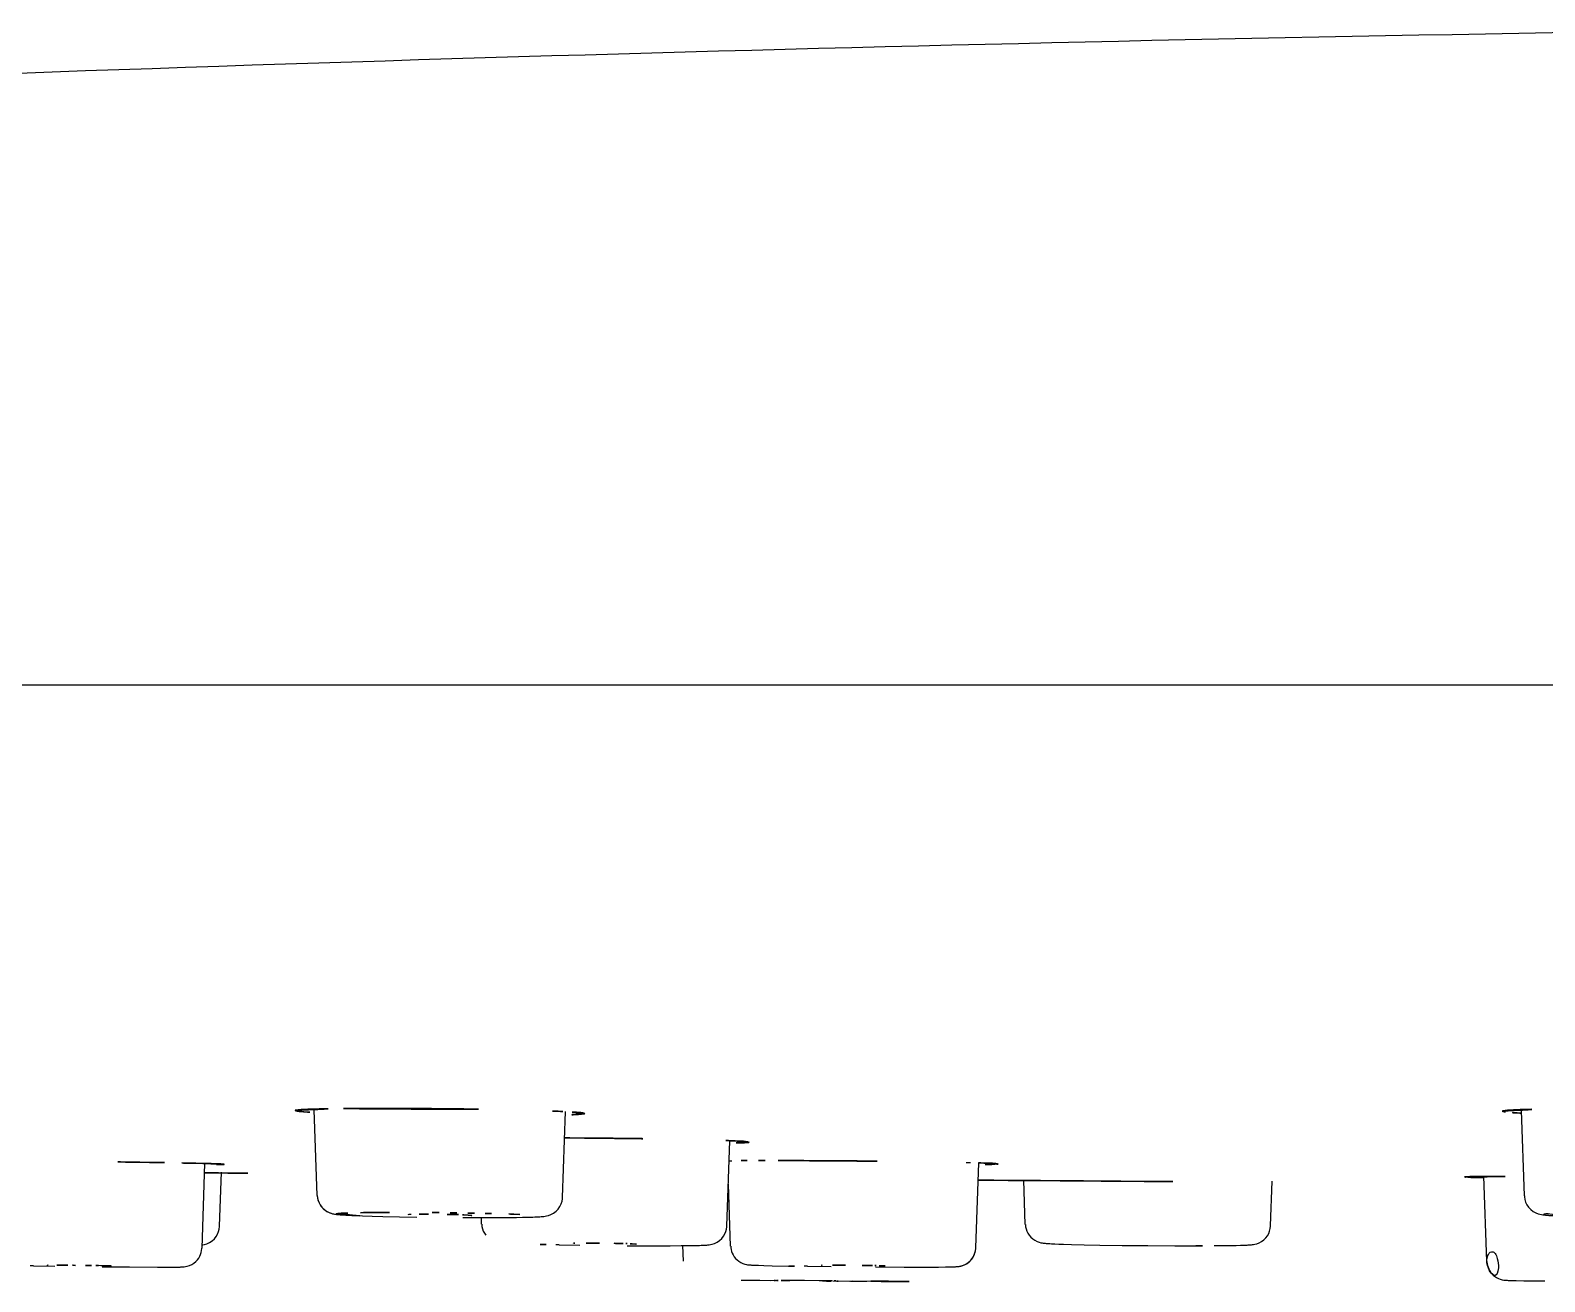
# Model space of a CAD drawing. Extents: x 16296660632 to 16296676033, y -37409619871 to -37409617369.
# Drawn here: x 16296675518.89 to 16296675542.43, y -37409617488.9 to -37409617469.45 of the extents above; entities that cross this region are included whole.
import ezdxf

# ---------------------------------------------------------------- set-up
doc = ezdxf.new("R2010")
doc.units = 0
doc.header["$LTSCALE"] = 10
doc.header["$MEASUREMENT"] = 0
doc.layers.get('0').update_dxf_attribs({"linetype": 'CONTINUOUS'})

msp = doc.modelspace()

# ---------------------------------------------------------------- linework, layer by layer
at = {"color": 7, "linetype": 'Continuous'}
for p, q in [((16296675677.86886, -37409617479.627632), (16296675449.416691, -37409617479.627632)), ((16296675523.34981, -37409617487.557953), (16296675523.303419, -37409617486.229622)), ((16296675527.163071, -37409617487.590233), (16296675527.20969, -37409617486.255402)), ((16296675542.114189, -37409617487.565826), (16296675542.067909, -37409617486.240639)), ((16296675529.718451, -37409617488.03521), (16296675529.76479, -37409617486.708344)), ((16296675521.55846, -37409617488.379143), (16296675521.604349, -37409617487.064934)), ((16296675529.749029, -37409617487.019798), (16296675529.795271, -37409617487.019333)), ((16296675533.437929, -37409617487.048012), (16296675533.504259, -37409617487.049583)), ((16296675533.58811, -37409617488.374077), (16296675533.63418, -37409617487.054863)), ((16296675521.832239, -37409617488.03846), (16296675521.86167, -37409617487.195831)), ((16296675534.35648, -37409617488.008614), (16296675534.332439, -37409617487.320282)), ((16296675538.169741, -37409617488.031708), (16296675538.194031, -37409617487.336197)), ((16296675541.530729, -37409617488.586502), (16296675541.48447, -37409617487.261726)), ((16296675529.774851, -37409617488.346931), (16296675529.741211, -37409617487.383591)), ((16296675523.72644, -37409617487.860069), (16296675523.768021, -37409617487.862846)), ((16296675523.89278, -37409617487.869438), (16296675523.96773, -37409617487.872627)), ((16296675523.96773, -37409617487.872627), (16296675524.052389, -37409617487.875816)), ((16296675524.052389, -37409617487.875816), (16296675524.20458, -37409617487.88073)), ((16296675524.20458, -37409617487.88073), (16296675524.368601, -37409617487.885193)), ((16296675524.368601, -37409617487.885193), (16296675524.62937, -37409617487.890991)), ((16296675524.62937, -37409617487.890991), (16296675524.90023, -37409617487.895721)), ((16296675524.770929, -37409617487.856743), (16296675524.760151, -37409617487.859016)), ((16296675524.81115, -37409617487.854507), (16296675524.770929, -37409617487.856743)), ((16296675525.61146, -37409617487.902893), (16296675525.77589, -37409617487.903503)), ((16296675525.742241, -37409617487.8713), (16296675525.75316, -37409617487.869019)), ((16296675525.77589, -37409617487.903503), (16296675526.07802, -37409617487.903397)), ((16296675525.90519, -37409617488.005142), (16296675525.901649, -37409617487.903648)), ((16296675526.07802, -37409617487.903397), (16296675526.275949, -37409617487.90226)), ((16296675526.275949, -37409617487.90226), (16296675526.445761, -37409617487.900299)), ((16296675526.445761, -37409617487.900299), (16296675526.542919, -37409617487.898613)), ((16296675526.542919, -37409617487.898613), (16296675526.627411, -37409617487.896637)), ((16296675526.627411, -37409617487.896637), (16296675526.699591, -37409617487.894432)), ((16296675525.94742, -37409617488.146027), (16296675525.968929, -37409617488.178017)), ((16296675527.110571, -37409617488.327957), (16296675527.05899, -37409617488.327026)), ((16296675527.108179, -37409617488.327972), (16296675527.43297, -37409617488.333038)), ((16296675527.31942, -37409617488.304337), (16296675527.31554, -37409617488.305412)), ((16296675528.16963, -37409617488.34008), (16296675528.569361, -37409617488.341278)), ((16296675528.304609, -37409617488.315819), (16296675528.308559, -37409617488.314774)), ((16296675528.569361, -37409617488.341278), (16296675528.83832, -37409617488.340698)), ((16296675528.83832, -37409617488.340698), (16296675529.007771, -37409617488.3395)), ((16296675529.007771, -37409617488.3395), (16296675529.14855, -37409617488.337753)), ((16296675529.043091, -37409617488.581268), (16296675529.034639, -37409617488.339218)), ((16296675529.14855, -37409617488.337753), (16296675529.22632, -37409617488.336304)), ((16296675529.22632, -37409617488.336304), (16296675529.291479, -37409617488.334641)), ((16296675534.81399, -37409617488.312202), (16296675534.87591, -37409617488.314697)), ((16296675534.87591, -37409617488.314697), (16296675534.94739, -37409617488.317177)), ((16296675534.94739, -37409617488.317177), (16296675535.07259, -37409617488.320877)), ((16296675535.07259, -37409617488.320877), (16296675535.27354, -37409617488.325706)), ((16296675535.27354, -37409617488.325706), (16296675535.512991, -37409617488.330269)), ((16296675535.512991, -37409617488.330269), (16296675535.863291, -37409617488.335281)), ((16296675535.863291, -37409617488.335281), (16296675536.25919, -37409617488.339043)), ((16296675536.25919, -37409617488.339043), (16296675536.67894, -37409617488.341072)), ((16296675536.67894, -37409617488.341072), (16296675537.00959, -37409617488.341118)), ((16296675537.289499, -37409617488.339722), (16296675537.421329, -37409617488.338432)), ((16296675537.421329, -37409617488.338432), (16296675537.55805, -37409617488.336472)), ((16296675537.55805, -37409617488.336472), (16296675537.63497, -37409617488.334969)), ((16296675537.63497, -37409617488.334969), (16296675537.700911, -37409617488.333321)), ((16296675537.700911, -37409617488.333321), (16296675537.75651, -37409617488.331551)), ((16296675518.940411, -37409617488.653954), (16296675518.889231, -37409617488.653137)), ((16296675518.939289, -37409617488.653954), (16296675519.27319, -37409617488.658836)), ((16296675519.987301, -37409617488.651176), (16296675519.947781, -37409617488.650436)), ((16296675520.124371, -37409617488.654572), (16296675519.987301, -37409617488.651176)), ((16296675520.00716, -37409617488.667412), (16296675520.429871, -37409617488.670959)), ((16296675520.145861, -37409617488.655693), (16296675520.124371, -37409617488.654572)), ((16296675520.14579, -37409617488.656563), (16296675520.14855, -37409617488.656151)), ((16296675520.14855, -37409617488.656151), (16296675520.145861, -37409617488.655693)), ((16296675520.429871, -37409617488.670959), (16296675520.86549, -37409617488.673027)), ((16296675520.86549, -37409617488.673027), (16296675521.05587, -37409617488.672958)), ((16296675521.05587, -37409617488.672958), (16296675521.13924, -37409617488.67247)), ((16296675521.13924, -37409617488.67247), (16296675521.182541, -37409617488.671967)), ((16296675521.182541, -37409617488.671967), (16296675521.21693, -37409617488.671333)), ((16296675530.16622, -37409617488.643677), (16296675530.209709, -37409617488.645264)), ((16296675530.209709, -37409617488.645264), (16296675530.289539, -37409617488.647713)), ((16296675530.289539, -37409617488.647713), (16296675530.423149, -37409617488.651077)), ((16296675530.423149, -37409617488.651077), (16296675530.6768, -37409617488.656174)), ((16296675530.97044, -37409617488.660789), (16296675530.91934, -37409617488.660049)), ((16296675530.96883, -37409617488.660789), (16296675531.338869, -37409617488.665398)), ((16296675532.026011, -37409617488.671204), (16296675532.471371, -37409617488.672974)), ((16296675532.471371, -37409617488.672974), (16296675532.82646, -37409617488.672791)), ((16296675532.82646, -37409617488.672791), (16296675533.007999, -37409617488.671783)), ((16296675533.007999, -37409617488.671783), (16296675533.11425, -37409617488.670624)), ((16296675533.11425, -37409617488.670624), (16296675533.171049, -37409617488.66967)), ((16296675533.171049, -37409617488.66967), (16296675533.21723, -37409617488.668587)), ((16296675530.179199, -37409617488.88192), (16296675529.941299, -37409617488.879433)), ((16296675530.22957, -37409617488.882431), (16296675530.179199, -37409617488.88192)), ((16296675530.395821, -37409617488.884483), (16296675530.229191, -37409617488.882927)), ((16296675530.49847, -37409617488.885399), (16296675530.229561, -37409617488.882927)), ((16296675530.45525, -37409617488.880539), (16296675530.453421, -37409617488.880638)), ((16296675530.80579, -37409617488.882347), (16296675530.69784, -37409617488.881554)), ((16296675530.921921, -37409617488.883301), (16296675530.80579, -37409617488.882347)), ((16296675531.15221, -37409617488.885406), (16296675530.921921, -37409617488.883301)), ((16296675531.25351, -37409617488.886452), (16296675531.15221, -37409617488.885406)), ((16296675531.35169, -37409617488.887581), (16296675531.25351, -37409617488.886452)), ((16296675531.63772, -37409617488.894402), (16296675531.362591, -37409617488.892441)), ((16296675531.619989, -37409617488.894279), (16296675531.40465, -37409617488.892754)), ((16296675531.44458, -37409617488.889328), (16296675531.44644, -37409617488.889221)), ((16296675531.89056, -37409617488.896057), (16296675531.63772, -37409617488.894402)), ((16296675531.66469, -37409617488.886978), (16296675531.95298, -37409617488.889809)), ((16296675541.88706, -37409617488.879578), (16296675541.921619, -37409617488.880531)), ((16296675541.921619, -37409617488.880531), (16296675541.98798, -37409617488.882027)), ((16296675541.98798, -37409617488.882027), (16296675542.10446, -37409617488.884117)), ((16296675542.10446, -37409617488.884117), (16296675542.429449, -37409617488.888443))]:
    msp.add_line(p, q, dxfattribs=at)
for points in [[(16296675523.34997, -37409617487.557693), (16296675523.353371, -37409617487.593323), (16296675523.36091, -37409617487.628166), (16296675523.3729, -37409617487.662804), (16296675523.389549, -37409617487.696533), (16296675523.41081, -37409617487.728752), (16296675523.43642, -37409617487.758492), (16296675523.4666, -37409617487.785263), (16296675523.499241, -37409617487.807327), (16296675523.533039, -37409617487.824539), (16296675523.56427, -37409617487.836166), (16296675523.588551, -37409617487.842827), (16296675523.6089, -37409617487.847099)], [(16296675523.350071, -37409617487.557831), (16296675523.350559, -37409617487.567436), (16296675523.35508, -37409617487.602966), (16296675523.36393, -37409617487.638313), (16296675523.377501, -37409617487.673317), (16296675523.395889, -37409617487.707199), (16296675523.418961, -37409617487.739212), (16296675523.44647, -37409617487.768356), (16296675523.47883, -37409617487.79438), (16296675523.51293, -37409617487.815063), (16296675523.546301, -37409617487.830078), (16296675523.57618, -37409617487.839798), (16296675523.59866, -37409617487.8452), (16296675523.617399, -37409617487.848686), (16296675523.634331, -37409617487.851227), (16296675523.650591, -37409617487.853271), (16296675523.66778, -37409617487.855133), (16296675523.685949, -37409617487.856842), (16296675523.705441, -37409617487.858467), (16296675523.742439, -37409617487.861191)], [(16296675526.98167, -37409617487.856453), (16296675527.023741, -37409617487.833893), (16296675527.062031, -37409617487.804993), (16296675527.09543, -37409617487.77002), (16296675527.12184, -37409617487.731911), (16296675527.141581, -37409617487.691681), (16296675527.154631, -37409617487.650703), (16296675527.16157, -37409617487.60981), (16296675527.16287, -37409617487.590462)], [(16296675542.11433, -37409617487.565666), (16296675542.1152, -37409617487.580208), (16296675542.121519, -37409617487.621277), (16296675542.134001, -37409617487.662651), (16296675542.15325, -37409617487.703377), (16296675542.179199, -37409617487.741966), (16296675542.212049, -37409617487.77739), (16296675542.24958, -37409617487.806633), (16296675542.290159, -37409617487.829369), (16296675542.32799, -37409617487.844116), (16296675542.356529, -37409617487.851868), (16296675542.380329, -37409617487.856613), (16296675542.401381, -37409617487.859818), (16296675542.421789, -37409617487.862328), (16296675542.44381, -37409617487.864578), (16296675542.46777, -37409617487.866669), (16296675542.494539, -37409617487.868698), (16296675542.52425, -37409617487.870682), (16296675542.557199, -37409617487.872627), (16296675542.59339, -37409617487.874557), (16296675542.632851, -37409617487.87645), (16296675542.720961, -37409617487.880119)], [(16296675521.815639, -37409617488.121147), (16296675521.82543, -37409617488.082314), (16296675521.829941, -37409617488.043808), (16296675521.83016, -37409617488.038757)], [(16296675523.6089, -37409617487.847099), (16296675523.62653, -37409617487.850029), (16296675523.643049, -37409617487.852287), (16296675523.66012, -37409617487.854279), (16296675523.67808, -37409617487.856087), (16296675523.69766, -37409617487.857826), (16296675523.719009, -37409617487.859512)], [(16296675523.768021, -37409617487.862846), (16296675523.79586, -37409617487.86451), (16296675523.82596, -37409617487.866173), (16296675523.89278, -37409617487.869438)], [(16296675525.90662, -37409617488.004967), (16296675525.90678, -37409617488.008858), (16296675525.91046, -37409617488.04351), (16296675525.918261, -37409617488.078087), (16296675525.93051, -37409617488.112503), (16296675525.94742, -37409617488.146027)], [(16296675526.699591, -37409617487.894432), (16296675526.731251, -37409617487.89325), (16296675526.760139, -37409617487.892014), (16296675526.78635, -37409617487.890694), (16296675526.81023, -37409617487.889313), (16296675526.83194, -37409617487.887817), (16296675526.852171, -37409617487.886147), (16296675526.87104, -37409617487.884232), (16296675526.89097, -37409617487.881653), (16296675526.91411, -37409617487.877632), (16296675526.94261, -37409617487.870644), (16296675526.98167, -37409617487.856453)], [(16296675529.4606, -37409617488.323051), (16296675529.489719, -37409617488.316757), (16296675529.52457, -37409617488.305389), (16296675529.5648, -37409617488.286041), (16296675529.604429, -37409617488.25901), (16296675529.637239, -37409617488.228249), (16296675529.66437, -37409617488.193893), (16296675529.685631, -37409617488.15744), (16296675529.701059, -37409617488.119873), (16296675529.71097, -37409617488.082001), (16296675529.71583, -37409617488.044479), (16296675529.71629, -37409617488.035309)], [(16296675534.357809, -37409617488.008476), (16296675534.358, -37409617488.012947), (16296675534.36162, -37409617488.046768), (16296675534.369169, -37409617488.080498), (16296675534.380939, -37409617488.11412), (16296675534.39716, -37409617488.146927), (16296675534.417749, -37409617488.178329), (16296675534.442579, -37409617488.20752), (16296675534.47188, -37409617488.233963), (16296675534.504141, -37409617488.256218), (16296675534.53895, -37409617488.274231), (16296675534.571621, -37409617488.2864)], [(16296675537.75651, -37409617488.331551), (16296675537.78068, -37409617488.330612), (16296675537.80257, -37409617488.329643), (16296675537.822359, -37409617488.328613), (16296675537.840191, -37409617488.327538), (16296675537.85667, -37409617488.326347), (16296675537.87192, -37409617488.32502), (16296675537.887699, -37409617488.323334), (16296675537.90513, -37409617488.320908), (16296675537.92659, -37409617488.31691), (16296675537.95649, -37409617488.308952), (16296675537.99091, -37409617488.295662), (16296675538.02714, -37409617488.276077), (16296675538.062389, -37409617488.250214), (16296675538.093019, -37409617488.219978), (16296675538.11883, -37409617488.185928), (16296675538.13916, -37409617488.149681), (16296675538.15391, -37409617488.112083), (16296675538.16324, -37409617488.074013), (16296675538.16753, -37409617488.036186), (16296675538.167721, -37409617488.031853)], [(16296675521.56023, -37409617488.328308), (16296675521.5695, -37409617488.327087), (16296675521.598511, -37409617488.321342), (16296675521.633739, -37409617488.310547), (16296675521.67531, -37409617488.291321), (16296675521.71652, -37409617488.263847), (16296675521.75038, -37409617488.23246), (16296675521.77828, -37409617488.197258), (16296675521.80003, -37409617488.15979), (16296675521.815639, -37409617488.121147)], [(16296675534.571621, -37409617488.2864), (16296675534.597191, -37409617488.293213), (16296675534.61825, -37409617488.297318), (16296675534.635189, -37409617488.299858), (16296675534.650351, -37409617488.301682), (16296675534.66571, -37409617488.303238), (16296675534.68162, -37409617488.304619), (16296675534.698971, -37409617488.305931), (16296675534.717871, -37409617488.307213), (16296675534.738701, -37409617488.308456), (16296675534.761551, -37409617488.309708), (16296675534.81399, -37409617488.312202)], [(16296675521.21693, -37409617488.671333), (16296675521.23131, -37409617488.670967), (16296675521.244011, -37409617488.670547), (16296675521.256029, -37409617488.670029), (16296675521.267509, -37409617488.669357), (16296675521.28166, -37409617488.66819), (16296675521.302891, -37409617488.665428), (16296675521.32987, -37409617488.659843), (16296675521.36377, -37409617488.649063), (16296675521.399639, -37409617488.632423), (16296675521.432171, -37409617488.611938), (16296675521.461411, -37409617488.587914), (16296675521.486059, -37409617488.561836), (16296675521.506769, -37409617488.534019), (16296675521.52379, -37409617488.504852), (16296675521.53706, -37409617488.474953), (16296675521.54668, -37409617488.444763), (16296675521.552959, -37409617488.414528), (16296675521.55608, -37409617488.384537), (16296675521.55632, -37409617488.37912)], [(16296675529.291479, -37409617488.334641), (16296675529.319521, -37409617488.333733), (16296675529.344709, -37409617488.332764), (16296675529.367121, -37409617488.331734), (16296675529.38727, -37409617488.330627), (16296675529.405251, -37409617488.329422), (16296675529.4226, -37409617488.327972), (16296675529.43993, -37409617488.326103), (16296675529.4606, -37409617488.323051)], [(16296675529.77626, -37409617488.346916), (16296675529.778111, -37409617488.371262), (16296675529.78281, -37409617488.399696), (16296675529.79039, -37409617488.428177), (16296675529.801041, -37409617488.456444), (16296675529.814939, -37409617488.484207), (16296675529.832081, -37409617488.511093), (16296675529.852501, -37409617488.53669), (16296675529.87628, -37409617488.560493), (16296675529.90333, -37409617488.581932), (16296675529.934271, -37409617488.601082), (16296675529.965851, -37409617488.61586), (16296675529.995689, -37409617488.625977), (16296675530.02133, -37409617488.63208), (16296675530.03896, -37409617488.635071), (16296675530.05266, -37409617488.636818), (16296675530.06476, -37409617488.638039), (16296675530.076111, -37409617488.638977), (16296675530.08799, -37409617488.639832), (16296675530.100639, -37409617488.64061), (16296675530.11466, -37409617488.64138), (16296675530.130131, -37409617488.642143), (16296675530.16622, -37409617488.643677)], [(16296675533.31151, -37409617488.663597), (16296675533.32976, -37409617488.661163), (16296675533.35301, -37409617488.656616), (16296675533.38456, -37409617488.647453), (16296675533.419029, -37409617488.632874), (16296675533.451241, -37409617488.614326), (16296675533.48122, -37409617488.591797), (16296675533.5075, -37409617488.566353), (16296675533.5301, -37409617488.538338), (16296675533.54892, -37409617488.508492), (16296675533.563829, -37409617488.47744), (16296675533.574739, -37409617488.445831), (16296675533.58194, -37409617488.413963), (16296675533.58563, -37409617488.382179), (16296675533.586029, -37409617488.374077)], [(16296675533.36179, -37409617488.654343), (16296675533.39613, -37409617488.643021), (16296675533.43265, -37409617488.625549), (16296675533.468031, -37409617488.602303), (16296675533.497999, -37409617488.576157), (16296675533.523371, -37409617488.547241), (16296675533.544109, -37409617488.516693), (16296675533.56048, -37409617488.485062), (16296675533.57258, -37409617488.452827), (16296675533.5807, -37409617488.42041), (16296675533.58514, -37409617488.388153), (16296675533.585979, -37409617488.373978)], [(16296675533.21723, -37409617488.668587), (16296675533.2367, -37409617488.667992), (16296675533.253929, -37409617488.667358), (16296675533.269501, -37409617488.666656), (16296675533.28351, -37409617488.665878), (16296675533.29768, -37409617488.664864), (16296675533.31304, -37409617488.663361), (16296675533.332609, -37409617488.660606), (16296675533.36179, -37409617488.654343)], [(16296675541.532129, -37409617488.586472), (16296675541.53273, -37409617488.597656), (16296675541.535721, -37409617488.623444), (16296675541.54104, -37409617488.649384), (16296675541.54879, -37409617488.675262), (16296675541.55913, -37409617488.700912), (16296675541.57217, -37409617488.726089), (16296675541.587919, -37409617488.750549), (16296675541.60639, -37409617488.773933), (16296675541.627701, -37409617488.795921), (16296675541.65197, -37409617488.816147), (16296675541.67894, -37409617488.834167), (16296675541.709261, -37409617488.84996), (16296675541.739731, -37409617488.861717), (16296675541.768379, -37409617488.869476), (16296675541.79233, -37409617488.873772), (16296675541.807119, -37409617488.875526), (16296675541.817921, -37409617488.87648), (16296675541.82785, -37409617488.877151), (16296675541.83741, -37409617488.877678), (16296675541.847931, -37409617488.878166), (16296675541.859461, -37409617488.878647), (16296675541.88706, -37409617488.879578)]]:
    msp.add_lwpolyline(points, dxfattribs=at)
for centre, radius, start, end in [((16296675563.638451, -37409618722.493187), 1253.177083, 90.845988793, 93.879332082), ((16296675523.74103, -37409617477.353447), 8.925913, 266.5201385, 267.1502558), ((16296675528.83342, -37409617510.655563), 23.965368, 87.7214976, 88.2465037), ((16296675516.75449, -37409617734.712463), 247.698858, 89.02339988, 89.459696), ((16296675519.092119, -37409617593.766823), 106.733869, 88.75647886, 88.98842705), ((16296675530.18742, -37409617529.553017), 42.535497, 90.2106983, 90.5282834), ((16296675530.3316, -37409617562.225403), 75.208191, 90.01311396, 90.22905775), ((16296675530.356449, -37409617602.388184), 115.370975, 89.86066442, 90.02087306), ((16296675532.82774, -37409617514.977173), 27.935782, 88.1918344, 88.6123024), ((16296675563.642771, -37409613704.941101), 3782.5, 269.363085881, 269.389754063), ((16296675563.642771, -37409613704.941101), 3782.5, 269.545268996, 269.664390542), ((16296675524.547779, -37409617557.217331), 69.39403, 89.42537842, 89.65346246), ((16296675524.543631, -37409617557.902946), 70.079659, 89.20045797, 89.42756398), ((16296675524.637711, -37409617551.33596), 63.511992, 88.95432058, 89.20264343), ((16296675525.062759, -37409617506.947693), 19.096052, 88.5522812, 89.9582539), ((16296675524.876539, -37409617538.461601), 50.635422, 88.6641087, 88.9585819), ((16296675525.252991, -37409617522.552391), 34.721758, 87.9455892, 88.6730777), ((16296675527.591379, -37409617512.416809), 24.116335, 88.7852324, 89.6535717), ((16296675528.067829, -37409617433.591293), 54.74503, 268.6901313, 268.9440497), ((16296675527.836571, -37409617500.56176), 12.258748, 88.4436225, 88.7562603), ((16296675536.88883, -37409617436.063469), 52.277728, 270.1292816, 270.4347328), ((16296675519.027929, -37409617541.682457), 53.03995, 89.3894262, 89.5203497), ((16296675519.008499, -37409617544.079117), 55.436681, 89.1418756, 89.3957643), ((16296675519.26568, -37409617527.032677), 38.388302, 88.9818634, 89.1446074), ((16296675532.08777, -37409617408.606644), 80.06193, 268.99181429, 269.16384561), ((16296675531.38088, -37409617524.744659), 36.101351, 89.0510519, 89.7126929), ((16296675531.672371, -37409617506.641373), 17.995724, 88.8403173, 89.0244926), ((16296675530.78474, -37409617469.500053), 19.383669, 269.1314949, 269.3011164), ((16296675531.11602, -37409617508.203087), 19.316951, 89.1309486, 89.3010071)]:
    msp.add_arc(centre, radius, start, end, dxfattribs=at)
for points, knots in [([(16296675523.19924, -37409617486.262901), (16296675523.171181, -37409617486.261177), (16296675523.12414, -37409617486.257507), (16296675523.058941, -37409617486.253319), (16296675523.029449, -37409617486.246147), (16296675523.00444, -37409617486.24456), (16296675523.00448, -37409617486.240021)], [0, 0, 0, 0, 0.428554314, 0.740057, 0.930879321, 1, 1, 1, 1]), ([(16296675523.00448, -37409617486.240021), (16296675523.004511, -37409617486.235481), (16296675523.029631, -37409617486.234352), (16296675523.05946, -37409617486.227783), (16296675523.12533, -37409617486.224869), (16296675523.251261, -37409617486.218147), (16296675523.467199, -37409617486.213219), (16296675523.652121, -37409617486.210426), (16296675523.75831, -37409617486.209351)], [0, 0, 0, 0, 0.018031363, 0.067887443, 0.149823314, 0.263203255, 0.5783875, 1, 1, 1, 1]), ([(16296675523.75831, -37409617486.209351), (16296675524.31856, -37409617486.203651), (16296675525.401649, -37409617486.210274), (16296675526.48468, -37409617486.228317), (16296675527.00708, -37409617486.248329)], [0, 0, 0, 0, 0.517311128, 1, 1, 1, 1]), ([(16296675527.00708, -37409617486.248329), (16296675527.036779, -37409617486.249474), (16296675527.13938, -37409617486.253601), (16296675527.241949, -37409617486.25843), (16296675527.31477, -37409617486.262901)], [0, 0, 0, 0, 0.289500912, 1, 1, 1, 1]), ([(16296675527.509529, -37409617486.285782), (16296675527.50942, -37409617486.292442), (16296675527.470989, -37409617486.291237), (16296675527.427179, -37409617486.301514), (16296675527.32802, -37409617486.303368), (16296675527.25695, -37409617486.306908), (16296675527.214491, -37409617486.308167)], [0, 0, 0, 0, 0.067385969, 0.257725054, 0.57041603, 1, 1, 1, 1]), ([(16296675527.31477, -37409617486.262901), (16296675527.34285, -37409617486.264633), (16296675527.3899, -37409617486.268288), (16296675527.455151, -37409617486.272499), (16296675527.48457, -37409617486.279617), (16296675527.5096, -37409617486.281273), (16296675527.509529, -37409617486.285782)], [0, 0, 0, 0, 0.428793931, 0.740408681, 0.931136084, 1, 1, 1, 1]), ([(16296675541.76877, -37409617486.251198), (16296675541.76877, -37409617486.247093), (16296675541.79073, -37409617486.244713), (16296675541.81776, -37409617486.238892), (16296675541.87624, -37409617486.235008), (16296675541.98885, -37409617486.227753), (16296675542.18218, -37409617486.221207), (16296675542.348021, -37409617486.217247), (16296675542.44339, -37409617486.215462)], [0, 0, 0, 0, 0.018190898, 0.067924023, 0.149606427, 0.262408878, 0.5772262, 1, 1, 1, 1]), ([(16296675541.817829, -37409617486.262901), (16296675541.80551, -37409617486.261421), (16296675541.79343, -37409617486.257988), (16296675541.76877, -37409617486.25573), (16296675541.76877, -37409617486.251198)], [0, 0, 0, 0, 0.732294803, 1, 1, 1, 1]), ([(16296675542.063431, -37409617486.279938), (16296675542.036791, -37409617486.278664), (16296675541.954849, -37409617486.274246), (16296675541.872829, -37409617486.269501), (16296675541.817829, -37409617486.262901)], [0, 0, 0, 0, 0.324998712, 1, 1, 1, 1]), ([(16296675527.193119, -37409617486.665947), (16296675527.410311, -37409617486.666939), (16296675528.20158, -37409617486.673058), (16296675528.99291, -37409617486.683701), (16296675529.56675, -37409617486.701424)], [0, 0, 0, 0, 0.274473662, 1, 1, 1, 1]), ([(16296675529.78623, -37409617486.709137), (16296675529.826281, -37409617486.710777), (16296675529.89315, -37409617486.715073), (16296675529.98764, -37409617486.716507), (16296675530.02759, -37409617486.727524), (16296675530.065081, -37409617486.724403), (16296675530.06484, -37409617486.730507)], [0, 0, 0, 0, 0.429676586, 0.743288977, 0.934475592, 1, 1, 1, 1]), ([(16296675530.06484, -37409617486.730507), (16296675530.06459, -37409617486.737083), (16296675530.02537, -37409617486.732491), (16296675529.98173, -37409617486.743622), (16296675529.881281, -37409617486.742889), (16296675529.809641, -37409617486.746078), (16296675529.76679, -37409617486.746964)], [0, 0, 0, 0, 0.066033451, 0.256696772, 0.569885266, 1, 1, 1, 1]), ([(16296675521.40835, -37409617487.058083), (16296675521.479031, -37409617487.059647), (16296675521.60146, -37409617487.062897), (16296675521.74449, -37409617487.066017), (16296675521.826611, -37409617487.070511), (16296675521.869921, -37409617487.07032), (16296675521.88798, -37409617487.075737), (16296675521.90502, -37409617487.073036), (16296675521.904989, -37409617487.075783)], [0, 0, 0, 0, 0.42664869, 0.742221922, 0.854386321, 0.934887761, 0.983463309, 1, 1, 1, 1]), ([(16296675521.904989, -37409617487.075783), (16296675521.90494, -37409617487.079651), (16296675521.8808, -37409617487.074463), (16296675521.85528, -37409617487.081741), (16296675521.794201, -37409617487.079323), (16296675521.750999, -37409617487.080917), (16296675521.724991, -37409617487.081139)], [0, 0, 0, 0, 0.064413019, 0.254098711, 0.566850232, 1, 1, 1, 1]), ([(16296675530.63706, -37409617487.01754), (16296675530.881849, -37409617487.01812), (16296675531.81551, -37409617487.023079), (16296675532.74921, -37409617487.032219), (16296675533.437929, -37409617487.048012)], [0, 0, 0, 0, 0.2621753, 1, 1, 1, 1]), ([(16296675533.93445, -37409617487.068626), (16296675533.934259, -37409617487.075012), (16296675533.894939, -37409617487.067093), (16296675533.85277, -37409617487.07901), (16296675533.75329, -37409617487.075722), (16296675533.682791, -37409617487.07856), (16296675533.64049, -37409617487.079071)], [0, 0, 0, 0, 0.065095127, 0.255756492, 0.568792687, 1, 1, 1, 1]), ([(16296675533.70923, -37409617487.055298), (16296675533.741819, -37409617487.056358), (16296675533.79595, -37409617487.05957), (16296675533.87258, -37409617487.059013), (16296675533.90431, -37409617487.06839), (16296675533.934601, -37409617487.063789), (16296675533.93445, -37409617487.068626)], [0, 0, 0, 0, 0.433226013, 0.746674826, 0.935755322, 1, 1, 1, 1]), ([(16296675541.478359, -37409617487.281929), (16296675541.436131, -37409617487.281158), (16296675541.3659, -37409617487.277618), (16296675541.2659, -37409617487.281677), (16296675541.22506, -37409617487.268463), (16296675541.184971, -37409617487.278427), (16296675541.18515, -37409617487.272186)], [0, 0, 0, 0, 0.431771952, 0.746131466, 0.936133217, 1, 1, 1, 1]), ([(16296675541.18515, -37409617487.272186), (16296675541.185301, -37409617487.266991), (16296675541.217819, -37409617487.275261), (16296675541.25226, -37409617487.264809), (16296675541.334299, -37409617487.268593), (16296675541.4359, -37409617487.265244), (16296675541.56868, -37409617487.265152), (16296675541.79299, -37409617487.263809), (16296675541.973869, -37409617487.263771), (16296675542.101879, -37409617487.263763)], [0, 0, 0, 0, 0.017026319, 0.067334504, 0.150128592, 0.264488564, 0.408874423, 0.581144212, 1, 1, 1, 1]), ([(16296675523.671289, -37409617487.841042), (16296675523.68787, -37409617487.839088), (16296675523.80447, -37409617487.831062), (16296675523.921289, -37409617487.829201), (16296675524.021379, -37409617487.827492)], [0, 0, 0, 0, 0.142943611, 1, 1, 1, 1]), ([(16296675524.021379, -37409617487.827492), (16296675524.087, -37409617487.82637), (16296675524.40233, -37409617487.822617), (16296675524.717699, -37409617487.823059), (16296675524.967421, -37409617487.82457)], [0, 0, 0, 0, 0.208112895, 1, 1, 1, 1]), ([(16296675524.01252, -37409617487.874237), (16296675523.97868, -37409617487.872917), (16296675523.915239, -37409617487.870132), (16296675523.820681, -37409617487.866257), (16296675523.731581, -37409617487.858391), (16296675523.685221, -37409617487.858643), (16296675523.634069, -37409617487.845398), (16296675523.662849, -37409617487.842033), (16296675523.671289, -37409617487.841042)], [0, 0, 0, 0, 0.258281224, 0.480745432, 0.736508719, 0.88839026, 0.935192317, 1, 1, 1, 1]), ([(16296675525.076679, -37409617487.851646), (16296675525.049259, -37409617487.851608), (16296675524.960751, -37409617487.851784), (16296675524.87221, -37409617487.852287), (16296675524.81115, -37409617487.854507)], [0, 0, 0, 0, 0.309690364, 1, 1, 1, 1]), ([(16296675525.75309, -37409617487.869057), (16296675525.75325, -37409617487.864357), (16296675525.723841, -37409617487.869202), (16296675525.693871, -37409617487.860237), (16296675525.6234, -37409617487.861153), (16296675525.5742, -37409617487.858498), (16296675525.545231, -37409617487.857727)], [0, 0, 0, 0, 0.067723583, 0.265256109, 0.58271863, 1, 1, 1, 1]), ([(16296675542.78758, -37409617487.882347), (16296675542.74695, -37409617487.88092), (16296675542.671841, -37409617487.87838), (16296675542.57482, -37409617487.872513), (16296675542.49168, -37409617487.870338), (16296675542.45541, -37409617487.860367), (16296675542.408739, -37409617487.863663), (16296675542.41861, -37409617487.849228), (16296675542.431931, -37409617487.850143), (16296675542.460199, -37409617487.844337), (16296675542.48584, -37409617487.843727), (16296675542.50482, -37409617487.842529)], [0, 0, 0, 0, 0.260015313, 0.475658772, 0.639827446, 0.747889613, 0.7993113, 0.812530515, 0.838447682, 0.878363569, 1, 1, 1, 1]), ([(16296675527.737181, -37409617488.300919), (16296675527.69618, -37409617488.300636), (16296675527.567751, -37409617488.30024), (16296675527.43927, -37409617488.299622), (16296675527.351879, -37409617488.302521)], [0, 0, 0, 0, 0.319222501, 1, 1, 1, 1]), ([(16296675527.351879, -37409617488.302521), (16296675527.348169, -37409617488.302643), (16296675527.337339, -37409617488.303093), (16296675527.32649, -37409617488.303436), (16296675527.31942, -37409617488.304337)], [0, 0, 0, 0, 0.342774735, 1, 1, 1, 1]), ([(16296675528.30851, -37409617488.314789), (16296675528.308491, -37409617488.311722), (16296675528.289499, -37409617488.315163), (16296675528.269489, -37409617488.309143), (16296675528.22242, -37409617488.309914), (16296675528.18926, -37409617488.308067), (16296675528.169519, -37409617488.307533)], [0, 0, 0, 0, 0.066076538, 0.259713913, 0.574595596, 1, 1, 1, 1]), ([(16296675541.71357, -37409617488.681953), (16296675541.709591, -37409617488.633652), (16296675541.698629, -37409617488.557159), (16296675541.67127, -37409617488.46888), (16296675541.62398, -37409617488.425926), (16296675541.56374, -37409617488.446037), (16296675541.53261, -37409617488.516983), (16296675541.526421, -37409617488.633209), (16296675541.584949, -37409617488.777481), (16296675541.688299, -37409617488.845688), (16296675541.743389, -37409617488.862892)], [0, 0, 0, 0, 0.173597531, 0.275031919, 0.330783, 0.375691927, 0.477873505, 0.583682278, 0.793241123, 1, 1, 1, 1]), ([(16296675519.164539, -37409617488.643913), (16296675519.162331, -37409617488.64399), (16296675519.160629, -37409617488.644798), (16296675519.15567, -37409617488.64389), (16296675519.155781, -37409617488.644608)], [0, 0, 0, 0, 0.75188174, 1, 1, 1, 1]), ([(16296675519.155781, -37409617488.644608), (16296675519.15609, -37409617488.646637), (16296675519.168369, -37409617488.643318), (16296675519.173941, -37409617488.645958), (16296675519.17996, -37409617488.646187)], [0, 0, 0, 0, 0.254777819, 1, 1, 1, 1]), ([(16296675519.47191, -37409617488.644371), (16296675519.435341, -37409617488.644073), (16296675519.332899, -37409617488.643692), (16296675519.230391, -37409617488.641769), (16296675519.164539, -37409617488.643913)], [0, 0, 0, 0, 0.35694852, 1, 1, 1, 1]), ([(16296675531.19734, -37409617488.64502), (16296675531.1943, -37409617488.645149), (16296675531.191719, -37409617488.646271), (16296675531.185141, -37409617488.645149), (16296675531.185169, -37409617488.646187)], [0, 0, 0, 0, 0.745519592, 1, 1, 1, 1]), ([(16296675531.561899, -37409617488.643761), (16296675531.51959, -37409617488.643517), (16296675531.39809, -37409617488.643509), (16296675531.27648, -37409617488.641586), (16296675531.19734, -37409617488.64502)], [0, 0, 0, 0, 0.348175922, 1, 1, 1, 1]), ([(16296675532.17819, -37409617488.654572), (16296675532.178301, -37409617488.651466), (16296675532.158449, -37409617488.656227), (16296675532.138531, -37409617488.649742), (16296675532.09034, -37409617488.651489), (16296675532.05666, -37409617488.649742), (16296675532.03657, -37409617488.649338)], [0, 0, 0, 0, 0.065849051, 0.259642097, 0.574734027, 1, 1, 1, 1]), ([(16296675532.169689, -37409617488.655563), (16296675532.17181, -37409617488.655441), (16296675532.17371, -37409617488.654701), (16296675532.17816, -37409617488.655312), (16296675532.17819, -37409617488.654572)], [0, 0, 0, 0, 0.742769259, 1, 1, 1, 1]), ([(16296675530.453421, -37409617488.880638), (16296675530.453039, -37409617488.883774), (16296675530.47431, -37409617488.876808), (16296675530.481581, -37409617488.881348), (16296675530.490931, -37409617488.881493)], [0, 0, 0, 0, 0.252135757, 1, 1, 1, 1]), ([(16296675530.69784, -37409617488.881554), (16296675530.666559, -37409617488.881332), (16296675530.585699, -37409617488.881126), (16296675530.50482, -37409617488.879349), (16296675530.45525, -37409617488.880539)], [0, 0, 0, 0, 0.386804528, 1, 1, 1, 1]), ([(16296675531.201929, -37409617488.888313), (16296675531.23321, -37409617488.888527), (16296675531.314091, -37409617488.888733), (16296675531.394991, -37409617488.890503), (16296675531.44458, -37409617488.889328)], [0, 0, 0, 0, 0.386679329, 1, 1, 1, 1]), ([(16296675531.44644, -37409617488.889221), (16296675531.447029, -37409617488.886131), (16296675531.425289, -37409617488.89299), (16296675531.41835, -37409617488.888512), (16296675531.40901, -37409617488.888367)], [0, 0, 0, 0, 0.251885676, 1, 1, 1, 1]), ([(16296675531.95298, -37409617488.889809), (16296675532.153111, -37409617488.891861), (16296675532.97438, -37409617488.901863), (16296675532.111481, -37409617488.89743), (16296675531.89056, -37409617488.896057)], [0, 0, 0, 0, 0.475315014, 1, 1, 1, 1])]:
    msp.add_open_spline(points, degree=3, knots=knots, dxfattribs=at)

doc.saveas('drawing.dxf')
